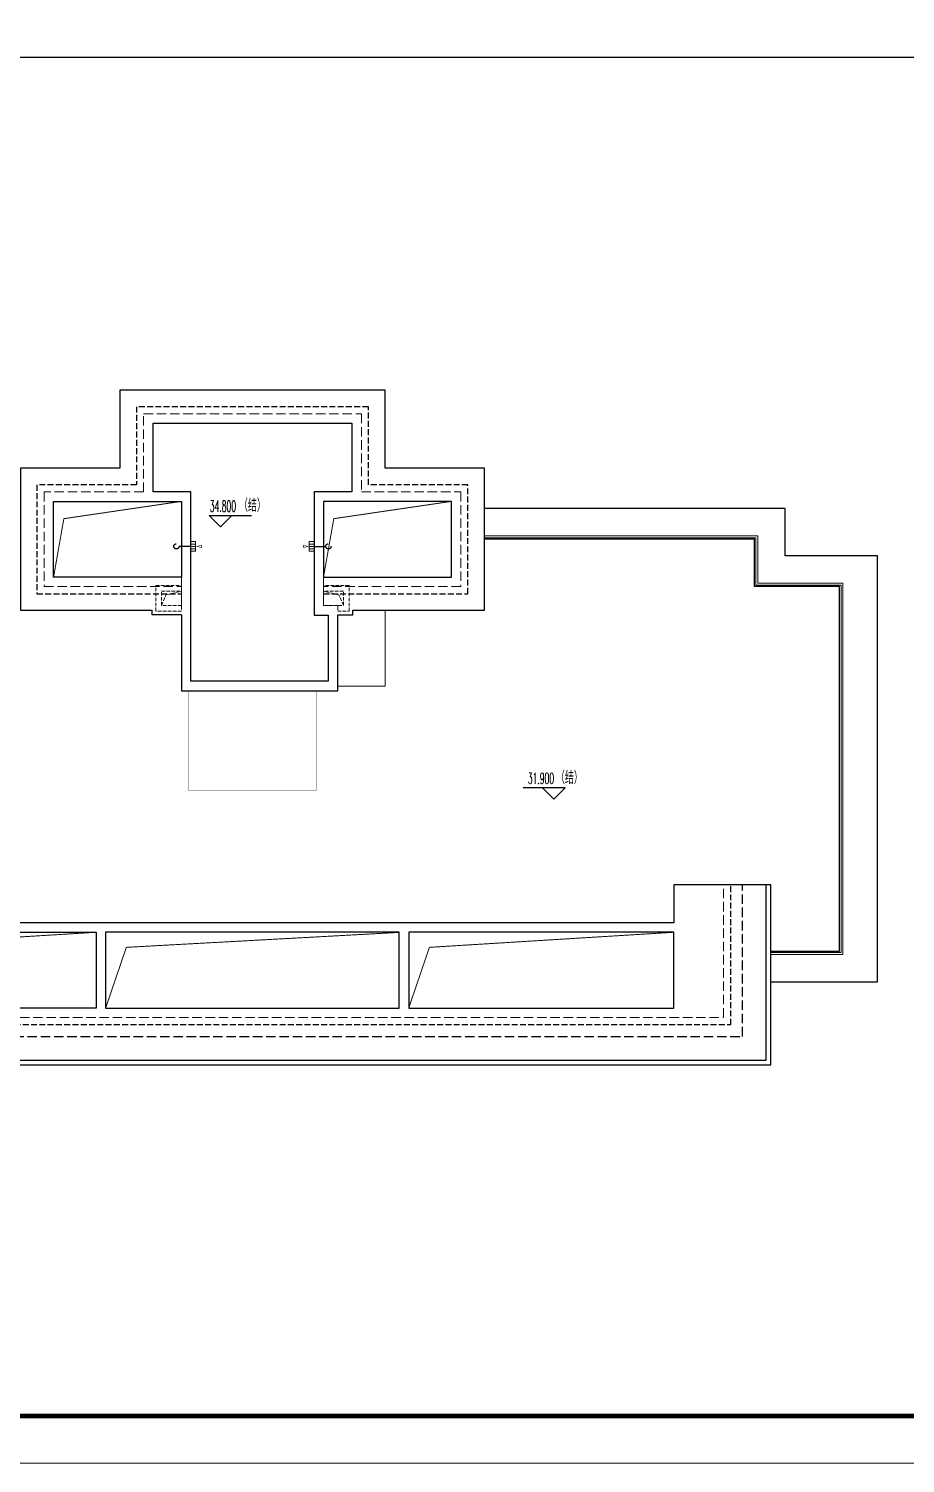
# Model space of a CAD drawing. Extents: x 3774419 to 4775970, y -926964 to 2266.
# Drawn here: x 4486647 to 4505158, y -926854 to -896555 of the extents above; entities that cross this region are included whole.
import ezdxf

# ---------------------------------------------------------------- set-up
doc = ezdxf.new("R2010")
doc.units = 0
doc.header["$LTSCALE"] = 1000
doc.header["$MEASUREMENT"] = 0
for name, pattern in [('#P_--_20B1_001_t3$0$DASH', [0.35, 0.25, -0.1]), ('$1$DASH', [0.35, 0.25, -0.1]), ('__DASH', [0.35, 0.25, -0.1]), ('DASH', [0.35, 0.25, -0.1])]:
    doc.linetypes.add(name, pattern=pattern)
doc.layers.get('0').update_dxf_attribs({"linetype": 'CONTINUOUS'})
for name, color, linetype in [('!!电气', 1, 'CONTINUOUS'), ('$RECOVER_210609100354-0', 7, 'CONTINUOUS'), ('DIM_ELEV', 3, 'CONTINUOUS'), ('ROOF', 183, 'CONTINUOUS'), ('VPIPE-凝结', 150, 'CONTINUOUS'), ('VPIPE-雨水', 4, 'DASH'), ('看线', 185, 'CONTINUOUS')]:
    doc.layers.add(name, color=color, linetype=linetype)
for name, color, linetype, lineweight in [('STAIR', 252, 'CONTINUOUS', 20), ('图框', 147, 'CONTINUOUS', 20), ('平面-分水线', 189, 'CONTINUOUS', 15), ('平面-栏杆', 56, 'CONTINUOUS', 15), ('平面-看线', 252, 'CONTINUOUS', 15), ('线脚', 6, 'CONTINUOUS', 15)]:
    doc.layers.add(name, color=color, linetype=linetype, lineweight=lineweight)
doc.styles.add('_TCH_DIM', font='SIMPLEX', dxfattribs={"bigfont": 'GBCBIG'})

# ---------------------------------------------------------------- blocks, each defined once
blk = doc.blocks.new('DFSFSF')
at = {"layer": '平面-分水线'}
for p, q in [((697142, 775568), (697142, 775668)), ((697342, 775668), (697143, 775668)), ((697193, 775568), (697193, 775668)), ((697243, 775568), (697243, 775668)), ((697292, 775568), (697292, 775668)), ((697342, 775668), (697342, 775568)), ((697342, 775568), (697342, 775668)), ((697342, 775568), (697143, 775568))]:
    blk.add_line(p, q, dxfattribs=at)
blk = doc.blocks.new('DFGDGDGD')
at = {"layer": '平面-分水线', "const_width": 10}
blk.add_lwpolyline([(697268, 775441), (697243, 775541), (697218, 775441)], close=True, dxfattribs=at)
blk.add_blockref('DFSFSF', (0, 0))

msp = doc.modelspace()

# ---------------------------------------------------------------- linework, layer by layer
at = {"layer": '!!电气', "color": 252}
msp.add_line((4442069.6, -897153.6), (4515674.5, -897153.6), dxfattribs=at)
at = {"layer": '$RECOVER_210609100354-0', "color": 252, "const_width": 8}
msp.add_lwpolyline([(4490022, -910537.9), (4490022, -912637.9), (4492722, -912637.9), (4492722, -910537.9)], dxfattribs=at)
at = {"color": 252, "const_width": 20}
for points in [[(4487172, -908137.9), (4487389.7, -906903.1), (4489872.1, -906537.9)], [(4492872, -908137.9), (4493089.7, -906903.1), (4495572, -906537.9)], [(4482472, -917237.9), (4482909, -915956.4), (4488072.1, -915637.9)], [(4494672, -917237.9), (4495108.9, -915956.4), (4500272, -915637.9)], [(4488272.1, -917237.9), (4488709, -915956.4), (4494472, -915640.7)]]:
    msp.add_lwpolyline(points, dxfattribs=at)
at = {"color": 252}
for points in [[(4489872, -908937.4), (4489252, -908937.4), (4489252, -908837.9)], [(4493172, -908937.4), (4493492, -908937.4), (4493492, -908837.9)]]:
    msp.add_lwpolyline(points, dxfattribs=at)
at = {"layer": 'DIM_ELEV', "color": 252}
for p, q in [((4490697.8, -907077.9), (4490457.8, -906837.9)), ((4490457.8, -906837.9), (4491350.1, -906837.9)), ((4490697.8, -907077.9), (4490937.8, -906837.9)), ((4497978.4, -912586), (4497086.2, -912586)), ((4497738.4, -912826), (4497498.4, -912586)), ((4497738.4, -912826), (4497978.4, -912586))]:
    msp.add_line(p, q, dxfattribs=at)
at = {"layer": 'ROOF', "color": 252, "ltscale": 0.8}
for points in [[(4493492, -908837.9), (4496272, -908837.9), (4496272, -905837.9), (4494172, -905837.9), (4494172, -904187.9), (4488572, -904187.9), (4488572, -905837.9), (4486472, -905837.9), (4486472, -908837.9), (4489252, -908837.9)], [(4489872, -908937.4), (4489872, -910537.9), (4493172, -910537.9), (4493172, -908937.4)], [(4455422, -914637.9), (4455422, -918437.9), (4477322, -918437.9), (4477322, -917237.9), (4480422, -917237.9), (4480422, -918437.9), (4502322, -918437.9), (4502322, -914637.9)], [(4455522, -914637.9), (4455522, -918337.9), (4477222, -918337.9), (4477222, -917137.9), (4480522, -917137.9), (4480522, -918337.9), (4502222, -918337.9), (4502222, -914637.9)], [(4502322, -914637.9), (4500272, -914637.9), (4500272, -915437.9), (4482472, -915437.9)]]:
    msp.add_lwpolyline(points, dxfattribs=at)
for points in [[(4493472, -904887.9), (4493472, -906337.9), (4492672, -906337.9), (4492672, -908937.9), (4492972, -908937.9), (4492972, -910337.9), (4490072, -910337.9), (4490072, -906337.9), (4489272, -906337.9), (4489272, -904887.9)], [(4487172, -906537.9), (4489872.1, -906537.9), (4489872.1, -908137.9), (4487172, -908137.9)], [(4495572, -906537.9), (4492872, -906537.9), (4492872, -908137.9), (4495572, -908137.9)], [(4482472, -915637.9), (4488072.1, -915637.9), (4488072.1, -917237.9), (4482472, -917237.9)], [(4494472, -915637.9), (4488272.1, -915637.9), (4488272.1, -917237.9), (4494472, -917237.9)], [(4500272, -915637.9), (4494672, -915637.9), (4494672, -917237.9), (4500272, -917237.9)]]:
    msp.add_lwpolyline(points, close=True, dxfattribs=at)
at = {"layer": 'ROOF', "color": 251, "ltscale": 0.8, "true_color": 0x636466}
for points in [[(4502322, -916687.9), (4504572, -916687.9), (4504572, -907687.9), (4502622, -907687.9), (4502622, -906687.9), (4496272, -906687.9)], [(4502322, -916037.9), (4503772, -916037.9), (4503772, -908337.9), (4501972, -908337.9), (4501972, -907337.9), (4496272, -907337.9)]]:
    msp.add_lwpolyline(points, dxfattribs=at)
at = {"layer": 'ROOF', "color": 252, "linetype": '__DASH', "ltscale": 0.8}
msp.add_lwpolyline([(4456022, -914637.9), (4456022, -917837.9), (4476722, -917837.9), (4476722, -916637.9), (4481022, -916637.9), (4481022, -917837.9), (4501722, -917837.9), (4501722, -914637.9)], dxfattribs=at)
at = {"layer": 'STAIR', "color": 252}
msp.add_lwpolyline([(4493492, -908837.9), (4494172, -908837.9), (4494172, -910437.9), (4493172, -910437.9)], dxfattribs=at)
at = {"layer": 'VPIPE-凝结', "color": 252}
for p, q in [((4490072, -907487.9), (4489822, -907487.9)), ((4492672, -907487.9), (4492922, -907487.9))]:
    msp.add_line(p, q, dxfattribs=at)
at = {"layer": 'VPIPE-雨水', "color": 252}
for centre in [(4489767, -907487.9), (4492977, -907487.9)]:
    msp.add_circle(centre, 55, dxfattribs=at)
at = {"layer": '图框'}
msp.add_lwpolyline([(4439569.6, -867453.6), (4523669.6, -867453.6), (4523669.6, -926853.6), (4439569.6, -926853.6)], close=True, dxfattribs=at)
msp.add_lwpolyline([(4439569.6, -867453.6), (4523669.6, -867453.6), (4523669.6, -926853.6), (4439569.6, -926853.6)], close=True, dxfattribs=at)
at = {"layer": '图框', "const_width": 100}
msp.add_lwpolyline([(4522669.6, -925853.6), (4522669.6, -868453.6), (4442069.6, -868453.6), (4442069.6, -925853.6)], close=True, dxfattribs=at)
at = {"layer": '平面-栏杆', "color": 251, "true_color": 0x636466}
for points in [[(4502322, -916107.9), (4503842, -916107.9), (4503842, -908267.9), (4502042, -908267.9), (4502042, -907267.9), (4496272, -907267.9)], [(4502322, -916067.9), (4503802, -916067.9), (4503802, -908307.9), (4502002, -908307.9), (4502002, -907307.9), (4496272, -907307.9)]]:
    msp.add_lwpolyline(points, dxfattribs=at)
at = {"layer": '平面-看线', "color": 252, "linetype": 'DASH', "ltscale": 0.8}
for p, q in [((4489872.1, -908337.9), (4489872.1, -908137.9)), ((4492872, -908337.9), (4492872, -908137.9))]:
    msp.add_line(p, q, dxfattribs=at)
for points in [[(4489072, -906337.9), (4489072, -904687.9), (4493672, -904687.9), (4493672, -906337.9), (4495772, -906337.9), (4495772, -908337.9), (4492872, -908337.9), (4492872, -908737.7), (4493172, -908737.7), (4493172, -908837.9)], [(4489072, -906337.9), (4486972, -906337.9), (4486972, -908337.9), (4489872, -908337.9), (4489872, -908837.7)], [(4456422, -914637.9), (4456422, -917437.9), (4476322, -917437.9), (4476322, -916237.9), (4481422, -916237.9), (4481422, -917437.9), (4501322, -917437.9), (4501322, -914637.9)]]:
    msp.add_lwpolyline(points, dxfattribs=at)
at = {"layer": '看线', "color": 252, "linetype": '#P_--_20B1_001_t3$0$DASH', "ltscale": 0.5}
for points in [[(4492872, -908487.9), (4495922, -908487.9), (4495922, -906187.9), (4493822, -906187.9), (4493822, -904537.9), (4488922, -904537.9), (4488922, -906187.9), (4486822, -906187.9), (4486822, -908487.9), (4489872.1, -908487.9)], [(4456272, -914637.9), (4456272, -917587.9), (4476472, -917587.9), (4476472, -916387.9), (4481272, -916387.9), (4481272, -917587.9), (4501472, -917587.9), (4501472, -914637.9)]]:
    msp.add_lwpolyline(points, dxfattribs=at)
at = {"layer": '线脚', "color": 252, "linetype": '$1$DASH', "ltscale": 0.3}
for points in [[(4489872, -908857.4), (4489332, -908857.4), (4489332, -908317.4), (4489872, -908317.4)], [(4493172, -908857.4), (4493412, -908857.4), (4493412, -908317.4), (4492872, -908317.4)], [(4489452, -908737.4), (4489545.5, -908513.1), (4489872, -908437.4)], [(4493292, -908737.4), (4493198.6, -908513.1), (4492872, -908437.4)]]:
    msp.add_lwpolyline(points, dxfattribs=at)
for points in [[(4489452, -908437.4), (4489872, -908437.4), (4489872, -908737.4), (4489452, -908737.4)], [(4493292, -908437.4), (4492872, -908437.4), (4492872, -908737.4), (4493292, -908737.4)]]:
    msp.add_lwpolyline(points, close=True, dxfattribs=at)

# ---------------------------------------------------------------- block references
at = {"color": 252, "xscale": -1, "rotation": 90}
msp.add_blockref('DFGDGDGD', (5265739.6, -210245.4), dxfattribs=at)
at = {"color": 252, "rotation": 270}
msp.add_blockref('DFGDGDGD', (3717004.5, -210245.4), dxfattribs=at)

# ---------------------------------------------------------------- texts
at = {"layer": 'DIM_ELEV', "color": 252, "style": '_TCH_DIM'}
for s, height, width, p in [('34.800', 238, 0.494118, (4490471.5, -906757.8)), ('（结）', 270.07, 0.7, (4491087.5, -906757.8)), ('31.900', 238, 0.494118, (4497187, -912505.9)), ('（结）', 270.07, 0.7, (4497780.6, -912505.9))]:
    msp.add_text(s, height=height, dxfattribs=dict(at, width=width)).set_placement(p)

doc.saveas('drawing.dxf')
